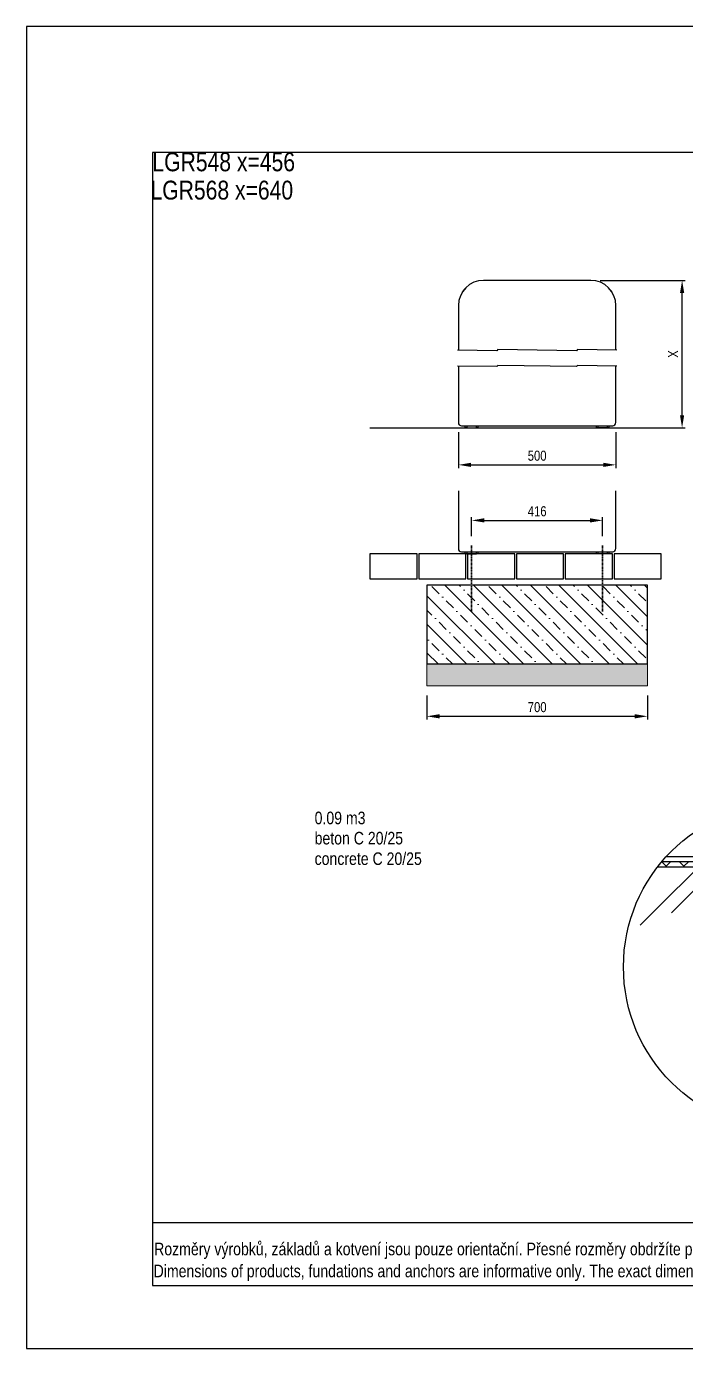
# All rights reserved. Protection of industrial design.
# Model space of a CAD drawing. Header units: millimetres. Extents: x 11004 to 16944, y 3085 to 7285.
# Drawn here: x 11004 to 13097, y 3085 to 7285 of the extents above; entities that cross this region are included whole.
import ezdxf

# ---------------------------------------------------------------- set-up
doc = ezdxf.new("R2010")
doc.units = ezdxf.units.MM
doc.header["$LTSCALE"] = 0.3
doc.linetypes.add('DashDot', pattern=[15, 9, -3, 0, -3])
doc.layers.add('Nekreslit', color=6, linetype='Continuous', plot=False)
doc.layers.add('SRAFY', color=251, linetype='Continuous', lineweight=13)
doc.styles.add('SEACAD_Arial', font='arial.ttf', dxfattribs={"width": 0.8})
doc.dimstyles.new('ISO-25', dxfattribs={"dimtxt": 1.6, "dimasz": 2, "dimexe": 0.5, "dimexo": 1.5, "dimtad": 1, "dimdec": 0, "dimtxsty": 'SEACAD_Arial', "dimcen": 2, "dimadec": 0, "dimazin": 0, "dimtfac": 1, "dimtdec": 0, "dimtmove": 0, "dimatfit": 3, "dimfxl": 1, "dimarcsym": 0})

# ---------------------------------------------------------------- blocks, each defined once
blk = doc.blocks.new('*D134')
at = {"color": 0, "lineweight": -2, "transparency": 16777216}
for p, q in [((12417.8, 5666.4), (12417.8, 5726.2)), ((12457.8, 5716.2), (12793.8, 5716.2)), ((12833.8, 5666.4), (12833.8, 5726.2))]:
    blk.add_line(p, q, dxfattribs=at)
at = {"color": 0, "transparency": 16777216}
for points in [[(12457.8, 5722.9), (12457.8, 5709.5), (12417.8, 5716.2)], [(12793.8, 5722.9), (12793.8, 5709.5), (12833.8, 5716.2)]]:
    blk.add_solid(points, dxfattribs=at)
at = {"layer": 'Defpoints', "color": 0, "transparency": 16777216}
for p in [(12833.8, 5716.2), (12417.8, 5636.4), (12833.8, 5636.4)]:
    blk.add_point(p, dxfattribs=at)
at = {"color": 0, "transparency": 16777216, "insert": (12625.8, 5745), "char_height": 32, "attachment_point": 5, "style": 'SEACAD_Arial'}
blk.add_mtext('416', dxfattribs=at)
blk = doc.blocks.new('*D139')
at = {"color": 0, "lineweight": -2, "transparency": 16777216}
for p, q in [((12275.9, 5160.1), (12275.9, 5083.8)), ((12975.9, 5160.1), (12975.9, 5083.8)), ((12315.9, 5093.8), (12935.9, 5093.8))]:
    blk.add_line(p, q, dxfattribs=at)
at = {"color": 0, "transparency": 16777216}
for points in [[(12315.9, 5100.5), (12315.9, 5087.1), (12275.9, 5093.8)], [(12935.9, 5100.5), (12935.9, 5087.1), (12975.9, 5093.8)]]:
    blk.add_solid(points, dxfattribs=at)
at = {"layer": 'Defpoints', "color": 0, "transparency": 16777216}
for p in [(12275.9, 5190.1), (12975.9, 5190.1), (12975.9, 5093.8)]:
    blk.add_point(p, dxfattribs=at)
at = {"color": 0, "transparency": 16777216, "insert": (12625.9, 5122.7), "char_height": 32, "attachment_point": 5, "style": 'SEACAD_Arial'}
blk.add_mtext('700', dxfattribs=at)
blk = doc.blocks.new('*D135')
at = {"color": 0, "lineweight": -2, "transparency": 16777216}
for p, q in [((12375.8, 5996.6), (12375.8, 5882.5)), ((12875.8, 5996.6), (12875.8, 5882.5)), ((12415.8, 5892.5), (12835.8, 5892.5))]:
    blk.add_line(p, q, dxfattribs=at)
at = {"color": 0, "transparency": 16777216}
for points in [[(12415.8, 5899.2), (12415.8, 5885.9), (12375.8, 5892.5)], [(12835.8, 5899.2), (12835.8, 5885.9), (12875.8, 5892.5)]]:
    blk.add_solid(points, dxfattribs=at)
at = {"layer": 'Defpoints', "color": 0, "transparency": 16777216}
for p in [(12375.8, 6026.6), (12875.8, 6026.6), (12875.8, 5892.5)]:
    blk.add_point(p, dxfattribs=at)
at = {"color": 0, "transparency": 16777216, "insert": (12625.8, 5921.4), "char_height": 32, "attachment_point": 5, "style": 'SEACAD_Arial'}
blk.add_mtext('500', dxfattribs=at)
blk = doc.blocks.new('*D150')
at = {"color": 0, "lineweight": -2, "transparency": 16777216}
for p, q in [((12825.8, 6478.7), (13096, 6478.7)), ((13086, 6050.4), (13086, 6438.7)), ((12883.8, 6010.4), (13096, 6010.4))]:
    blk.add_line(p, q, dxfattribs=at)
at = {"color": 0, "transparency": 16777216}
for points in [[(13079.3, 6438.7), (13092.7, 6438.7), (13086, 6478.7)], [(13079.3, 6050.4), (13092.7, 6050.4), (13086, 6010.4)]]:
    blk.add_solid(points, dxfattribs=at)
at = {"layer": 'Defpoints', "color": 0, "transparency": 16777216}
for p in [(12795.8, 6478.7), (13086, 6478.7), (12853.8, 6010.4)]:
    blk.add_point(p, dxfattribs=at)
at = {"color": 0, "transparency": 16777216, "insert": (13057.5, 6244.6), "char_height": 32, "attachment_point": 5, "rotation": 90, "style": 'SEACAD_Arial'}
blk.add_mtext('X', dxfattribs=at)

msp = doc.modelspace()

# ---------------------------------------------------------------- hatches: boundary and pattern name
at = {"layer": 'SRAFY'}
h = msp.add_hatch(dxfattribs=at)
h.set_pattern_fill('BETON-PROSTY', color=256, scale=0.8, angle=90)
h.set_pattern_definition([(135, (6702.88, 731.35), (-45.25483, -45.25483), []), (135, (6702.88, 776.605), (-67.88225, -22.6274), [32, -16, 0, -16])])
h.paths.add_polyline_path([(12975.9, 5390.5), (12975.9, 5510.1), (12275.9, 5510.1), (12275.9, 5260.1), (12275.9, 5260.1), (12975.9, 5260.1)])
h.paths.add_polyline_path([(13574.4, 5390.5), (13574.4, 5510), (13324.4, 5510.1), (13324.4, 5260.1), (13574.4, 5260.1)])
h = msp.add_hatch(dxfattribs=at)
h.set_pattern_fill('AR-SAND', color=256, scale=0.5)
h.set_pattern_definition([(37.5, (6702.88, 731.35), (-0.800016, 24.47066), [0, -19.304, 0, -21.59, 0, -20.6375]), (7.5, (6702.88, 731.35), (22.47616, 35.84126), [0, -10.414, 0, -17.399, 0, -6.6675]), (327.5, (6687.258, 731.35), (39.54962, 0.07186), [0, -6.35, 0, -22.86, 0, -29.845]), (317.5, (6687.26, 731.35), (38.17782, 11.14647), [0, -3.175, 0, -14.986, 0, -17.145])])
h.paths.add_polyline_path([(12975.9, 5190.1), (12975.9, 5260.1), (12275.9, 5260.1), (12275.9, 5190.1)])
h.paths.add_polyline_path([(13574.4, 5190.1), (13574.4, 5260), (13496.7, 5260.1), (13324.4, 5260), (13324.4, 5190)])
h = msp.add_hatch(dxfattribs=at)
h.set_pattern_fill('TERACO', color=256, scale=20)
h.set_pattern_definition([(45, (5172.4, -699.72), (-28.28427, 28.28427), [20, -20]), (135, (5228.97, -699.72), (-28.28427, -28.28427), [20, -20])])
h.paths.add_polyline_path([(13017.2, 4614.9), (13017.2, 4638), (13820.8, 4638), (13820.8, 4614.9)])
h = msp.add_hatch(dxfattribs=at)
h.set_pattern_fill('GOST_GROUND', color=256, scale=20)
h.set_pattern_definition([(45, (5940, 245.79), (282.8427, -2e-14), [400]), (45, (6000, 245.79), (282.8427, -2e-14), [400]), (45, (6060, 245.79), (282.8427, -2e-14), [400])])
edge = h.paths.add_edge_path()
edge.add_line((13409, 4615), (13387, 4615))
edge.add_line((13387, 4615), (13008, 4615))
edge.add_arc((13419, 4297.8), 519.1, 142.3369, 166.9875)
edge.add_line((12913.2, 4414.7), (13169, 4515.7))
edge.add_line((13169, 4515.7), (13409, 4515.7))
edge.add_line((13409, 4515.7), (13409, 4615))
edge = h.paths.add_edge_path()
edge.add_line((13829.9, 4615), (13451, 4615))
edge.add_line((13451, 4615), (13429, 4615))
edge.add_line((13429, 4615), (13429, 4515.7))
edge.add_line((13429, 4515.7), (13669, 4515.7))
edge.add_line((13669, 4515.7), (13924.8, 4414.7))
edge.add_arc((13419, 4297.8), 519.1, 13.0125, 37.6631)

# ---------------------------------------------------------------- linework, layer by layer
for p, q in [((12795.8, 6478.7), (12455.8, 6478.7)), ((12387.7, 6440.7), (12387.9, 6441.1)), ((12863.8, 6440.9), (12863.7, 6441.1)), ((12375.8, 6398.7), (12375.8, 6256.5)), ((12875.8, 6256.5), (12875.8, 6398.7)), ((12501.3, 6258.5), (12497.3, 6254.5)), ((12750.3, 6254.5), (12501.3, 6258.5)), ((12754.3, 6258.5), (12750.3, 6254.5)), ((12878.8, 6256.5), (12754.3, 6258.5)), ((12497.3, 6254.5), (12372.8, 6256.5)), ((12497.3, 6204.5), (12372.8, 6206.5)), ((12375.8, 6206.5), (12375.8, 6026.6)), ((12501.3, 6208.5), (12497.3, 6204.5)), ((12750.3, 6204.5), (12501.3, 6208.5)), ((12754.3, 6208.5), (12750.3, 6204.5)), ((12878.8, 6206.5), (12754.3, 6208.5)), ((12875.8, 6026.6), (12875.8, 6206.5)), ((12385.8, 6016.6), (12865.8, 6016.6)), ((12397.8, 6010.4), (12397.8, 6016.6)), ((12402.8, 6010.4), (12397.8, 6010.4)), ((12402.8, 6016.6), (12402.8, 6010.4)), ((12402.8, 6010.4), (12432.8, 6010.4)), ((12432.8, 6010.4), (12432.8, 6016.6)), ((12437.8, 6010.4), (12432.8, 6010.4)), ((12437.8, 6016.6), (12437.8, 6010.4)), ((12813.8, 6010.4), (12813.8, 6016.6)), ((12818.8, 6010.4), (12813.8, 6010.4)), ((12818.8, 6016.6), (12818.8, 6010.4)), ((12848.8, 6010.4), (12818.8, 6010.4)), ((12848.8, 6010.4), (12848.8, 6016.6)), ((12853.8, 6010.4), (12848.8, 6010.4)), ((12853.8, 6016.6), (12853.8, 6010.4)), ((12375.8, 5810.4), (12375.8, 5626.6)), ((12875.8, 5626.6), (12875.8, 5810.4)), ((12385.8, 5616.6), (12865.8, 5616.6)), ((12397.8, 5610.4), (12397.8, 5616.6)), ((12402.8, 5610.4), (12397.8, 5610.4)), ((12402.8, 5616.6), (12402.8, 5610.4)), ((12402.8, 5610.4), (12432.8, 5610.4)), ((12432.8, 5610.4), (12432.8, 5616.6)), ((12437.8, 5610.4), (12432.8, 5610.4)), ((12437.8, 5616.6), (12437.8, 5610.4)), ((12813.8, 5610.4), (12813.8, 5616.6)), ((12818.8, 5610.4), (12813.8, 5610.4)), ((12818.8, 5616.6), (12818.8, 5610.4)), ((12848.8, 5610.4), (12818.8, 5610.4)), ((12848.8, 5610.4), (12848.8, 5616.6)), ((12853.8, 5610.4), (12848.8, 5610.4)), ((12853.8, 5616.6), (12853.8, 5610.4)), ((12094.9, 5530.4), (12236.9, 5530.4)), ((13559, 4631), (13020.9, 4631)), ((13559, 4647), (13034.9, 4647)), ((13387, 4615), (13008, 4615))]:
    msp.add_line(p, q)
at = {"color": 7, "linetype": 'Continuous'}
for p, q in [((12094.9, 6010.4), (13046.9, 6010.4)), ((12244.9, 5610.4), (12094.9, 5610.4)), ((12094.9, 5610.4), (12094.9, 5530.4)), ((12244.9, 5530.4), (12244.9, 5610.4)), ((12399.9, 5610.4), (12249.9, 5610.4)), ((12249.9, 5610.4), (12249.9, 5530.4)), ((12399.9, 5530.4), (12399.9, 5610.4)), ((12554.9, 5610.4), (12404.9, 5610.4)), ((12404.9, 5610.4), (12404.9, 5530.4)), ((12554.9, 5530.4), (12554.9, 5610.4)), ((12709.9, 5610.4), (12559.9, 5610.4)), ((12559.9, 5610.4), (12559.9, 5530.4)), ((12709.9, 5530.4), (12709.9, 5610.4)), ((12864.9, 5610.4), (12714.9, 5610.4)), ((12714.9, 5610.4), (12714.9, 5530.4)), ((12864.9, 5530.4), (12864.9, 5610.4)), ((13019.9, 5610.4), (12869.9, 5610.4)), ((12869.9, 5610.4), (12869.9, 5530.4)), ((13019.9, 5530.4), (13019.9, 5610.4)), ((12094.9, 5530.4), (12244.9, 5530.4)), ((12249.9, 5530.4), (12399.9, 5530.4)), ((12404.9, 5530.4), (12554.9, 5530.4)), ((12559.9, 5530.4), (12709.9, 5530.4)), ((12714.9, 5530.4), (12864.9, 5530.4)), ((12869.9, 5530.4), (13019.9, 5530.4))]:
    msp.add_line(p, q, dxfattribs=at)
at = {"linetype": 'DashDot', "lineweight": 30}
for p, q in [((12417.8, 5636.4), (12417.8, 5425.8)), ((12833.8, 5636.4), (12833.8, 5425.8))]:
    msp.add_line(p, q, dxfattribs=at)
at = {"flags": 128}
msp.add_lwpolyline([(12863.7, 6441.1), (12861.2, 6444.9), (12860.2, 6446.2)], dxfattribs=at)
msp.add_lwpolyline([(12275.9, 5260.1), (12975.9, 5260.1), (12975.9, 5510.1), (12275.9, 5510.4)], close=True)
at = {"color": 7, "linetype": 'Continuous'}
for centre, radius in [((12275.9, 5260.1), 0.01), ((12975.9, 5260.1), 0.01), ((13419, 4297.8), 519.1)]:
    msp.add_circle(centre, radius, dxfattribs=at)
for centre, radius, start, end in [((12455.8, 6398.7), 80, 90, 180), ((12795.8, 6398.7), 80, 360, 90), ((12455.7, 6398.6), 80, 131.9936, 147.9453), ((12385.8, 6026.6), 10, 179.9998, 270.0002), ((12865.8, 6026.6), 10, 269.9998, 0.0002), ((12385.8, 5626.6), 10, 180, 270), ((12865.8, 5626.6), 10, 270, 0)]:
    msp.add_arc(centre, radius, start, end)
at = {"layer": 'Nekreslit'}
msp.add_line((11404.4, 3485.3), (15444.4, 3485.3), dxfattribs=at)
for points in [[(11004.4, 3085.3), (16944.4, 3085.3), (16944.4, 7285.3), (11004.4, 7285.3)], [(11404.4, 3285.3), (15444.4, 3285.3), (15444.4, 6885.3), (11404.4, 6885.3)]]:
    msp.add_lwpolyline(points, close=True, dxfattribs=at)
at = {"layer": 'SRAFY'}
for p, q in [((12275.9, 5260.1), (12275.9, 5190.1)), ((12975.9, 5260.1), (12975.9, 5190.1)), ((12275.9, 5190.1), (12975.9, 5190.1))]:
    msp.add_line(p, q, dxfattribs=at)

# ---------------------------------------------------------------- texts
at = {"style": 'SEACAD_Arial', "width": 0.8}
for s, height, p in [('LGR568 x=640  ', 60, (11398.2, 6735.3)), ('0.09 m3', 40, (11919.3, 4750.9)), ('beton C 20/25', 40, (11919.3, 4686.7)), ('concrete C 20/25', 40, (11919.3, 4621.5)), ('Rozměry výrobků, základů a kotvení jsou pouze orientační. Přesné rozměry obdržíte při zpracování nabídky naším obchodním oddělením.', 39.9982, (11409.8, 3381.6)), ('Dimensions of products, fundations and anchors are informative only. The exact dimensions you get with our offer.', 39.9982, (11408.2, 3311.7))]:
    msp.add_text(s, height=height, dxfattribs=at).set_placement(p)
at = {"insert": (11404.3, 6885.2), "char_height": 60, "width": 880.891, "attachment_point": 1, "style": 'SEACAD_Arial'}
msp.add_mtext('LGR548 x=456', dxfattribs=at)

# ---------------------------------------------------------------- dimensions: what is measured, and where the dimension line sits
dim = msp.add_linear_dim(base=(13086, 6478.7), p1=(12853.8, 6010.4), p2=(12795.8, 6478.7), angle=90, text='X', dimstyle='ISO-25')
dim.commit()
dim.dimension.update_dxf_attribs({"geometry": '*D150', "text_midpoint": (13057.5, 6244.6)})
dim = msp.add_linear_dim(base=(12875.8, 5892.5), p1=(12375.8, 6026.6), p2=(12875.8, 6026.6), dimstyle='ISO-25')
dim.commit()
dim.dimension.update_dxf_attribs({"geometry": '*D135', "text_midpoint": (12625.8, 5921.4)})
for base, p1, p2, override, picture, middle in [((12833.8, 5716.2), (12417.8, 5636.4), (12833.8, 5636.4), {"dimscale": 0}, '*D134', (12625.8, 5745)), ((12975.9, 5093.8), (12275.9, 5190.1), (12975.9, 5190.1), {"dimscale": 0, "dimtix": 0, "dimtofl": 1, "dimtmove": 0, "dimatfit": 3}, '*D139', (12625.9, 5122.7))]:
    dim = msp.add_linear_dim(base=base, p1=p1, p2=p2, dimstyle='ISO-25', override=override)
    dim.commit()
    dim.dimension.update_dxf_attribs({"geometry": picture, "text_midpoint": middle})

doc.saveas('drawing.dxf')
